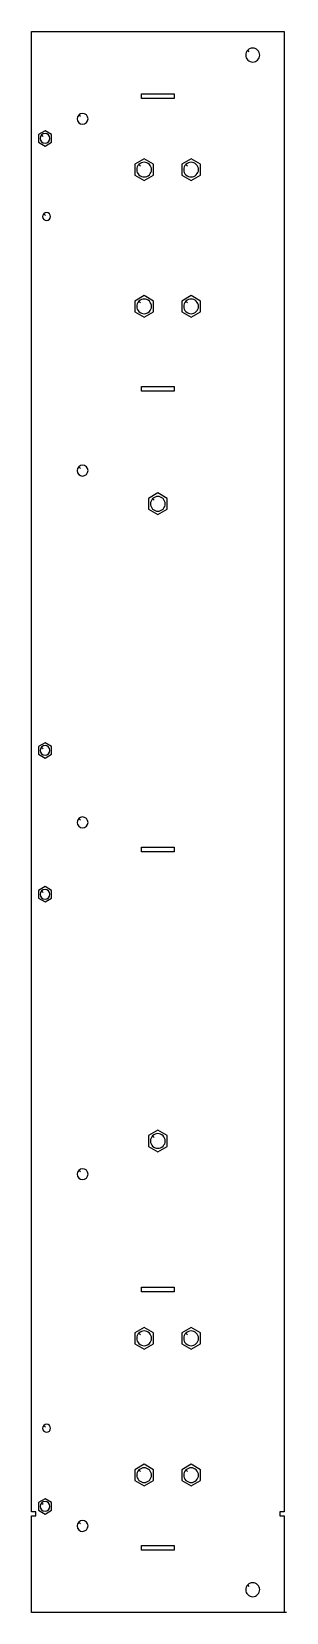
# Model space of a CAD drawing. Extents: x 1161 to 1486, y 15 to 2037.
import ezdxf

# ---------------------------------------------------------------- set-up
doc = ezdxf.new("R2010")
doc.units = 0

msp = doc.modelspace()

# ---------------------------------------------------------------- linework, layer by layer
for p, q in [((1160.95, 143.6), (1160.95, 2037.05)), ((1160.95, 2037.05), (1483.3, 2037.05)), ((1483.3, 2037.05), (1483.3, 143.6)), ((1438.97, 2011.21), (1436.88, 2013.29)), ((1301.17, 1954.5), (1301.17, 1957.45)), ((1301.17, 1957.45), (1343.07, 1957.45)), ((1301.17, 1951.55), (1301.17, 1954.5)), ((1343.07, 1951.55), (1301.17, 1951.55)), ((1343.07, 1957.45), (1343.07, 1951.55)), ((1223.14, 1928.29), (1221.05, 1930.38)), ((1178, 1910.31), (1169.5, 1905.41)), ((1169.5, 1905.41), (1169.5, 1895.59)), ((1175.67, 1902.76), (1173.58, 1904.85)), ((1186.5, 1905.41), (1178, 1910.31)), ((1186.5, 1895.59), (1186.5, 1905.41)), ((1169.5, 1895.59), (1178, 1890.69)), ((1178, 1890.69), (1186.5, 1895.59)), ((1304.62, 1874.36), (1292.62, 1867.43)), ((1292.62, 1867.43), (1292.62, 1853.57)), ((1300.03, 1865.03), (1297.94, 1867.11)), ((1316.62, 1867.43), (1304.62, 1874.36)), ((1316.62, 1853.57), (1316.62, 1867.43)), ((1364.62, 1874.36), (1352.62, 1867.43)), ((1352.62, 1867.43), (1352.62, 1853.57)), ((1360.03, 1865.03), (1357.94, 1867.11)), ((1376.62, 1867.43), (1364.62, 1874.36)), ((1376.62, 1853.57), (1376.62, 1867.43)), ((1292.62, 1853.57), (1304.62, 1846.64)), ((1304.62, 1846.64), (1316.62, 1853.57)), ((1352.62, 1853.57), (1364.62, 1846.64)), ((1364.62, 1846.64), (1376.62, 1853.57)), ((1178.48, 1801.95), (1176.39, 1804.04)), ((1304.62, 1699.36), (1292.62, 1692.43)), ((1316.62, 1692.43), (1304.62, 1699.36)), ((1364.62, 1699.36), (1352.62, 1692.43)), ((1376.62, 1692.43), (1364.62, 1699.36)), ((1292.62, 1692.43), (1292.62, 1678.57)), ((1292.62, 1678.57), (1304.62, 1671.64)), ((1300.03, 1690.03), (1297.94, 1692.11)), ((1304.62, 1671.64), (1316.62, 1678.57)), ((1316.62, 1678.57), (1316.62, 1692.43)), ((1352.62, 1692.43), (1352.62, 1678.57)), ((1352.62, 1678.57), (1364.62, 1671.64)), ((1360.03, 1690.03), (1357.94, 1692.11)), ((1364.62, 1671.64), (1376.62, 1678.57)), ((1376.62, 1678.57), (1376.62, 1692.43)), ((1301.17, 1580), (1301.17, 1582.95)), ((1301.17, 1582.95), (1343.07, 1582.95)), ((1301.17, 1577.05), (1301.17, 1580)), ((1343.07, 1582.95), (1343.07, 1577.05)), ((1343.07, 1577.05), (1301.17, 1577.05)), ((1223.14, 1478.29), (1221.05, 1480.38)), ((1322.12, 1446.86), (1310.12, 1439.93)), ((1310.12, 1439.93), (1310.12, 1426.07)), ((1317.53, 1437.53), (1315.44, 1439.61)), ((1334.12, 1439.93), (1322.12, 1446.86)), ((1334.12, 1426.07), (1334.12, 1439.93)), ((1310.12, 1426.07), (1322.12, 1419.14)), ((1322.12, 1419.14), (1334.12, 1426.07)), ((1178, 1127.31), (1169.5, 1122.41)), ((1169.5, 1122.41), (1169.5, 1112.59)), ((1169.5, 1112.59), (1178, 1107.69)), ((1175.67, 1119.76), (1173.58, 1121.85)), ((1186.5, 1122.41), (1178, 1127.31)), ((1178, 1107.69), (1186.5, 1112.59)), ((1186.5, 1112.59), (1186.5, 1122.41)), ((1223.14, 1028.29), (1221.05, 1030.38)), ((1301.17, 991), (1301.17, 993.95)), ((1301.17, 993.95), (1343.07, 993.95)), ((1301.17, 988.05), (1301.17, 991)), ((1343.07, 993.95), (1343.07, 988.05)), ((1343.07, 988.05), (1301.17, 988.05)), ((1178, 943.31), (1169.5, 938.41)), ((1169.5, 938.41), (1169.5, 928.59)), ((1175.67, 935.76), (1173.58, 937.85)), ((1186.5, 938.41), (1178, 943.31)), ((1186.5, 928.59), (1186.5, 938.41)), ((1169.5, 928.59), (1178, 923.69)), ((1178, 923.69), (1186.5, 928.59)), ((1322.12, 631.86), (1310.12, 624.93)), ((1334.12, 624.93), (1322.12, 631.86)), ((1310.12, 624.93), (1310.12, 611.07)), ((1310.12, 611.07), (1322.12, 604.14)), ((1317.53, 622.53), (1315.44, 624.61)), ((1322.12, 604.14), (1334.12, 611.07)), ((1334.12, 611.07), (1334.12, 624.93)), ((1223.14, 578.29), (1221.05, 580.38)), ((1301.17, 428), (1301.17, 430.95)), ((1301.17, 430.95), (1343.07, 430.95)), ((1301.17, 425.05), (1301.17, 428)), ((1343.07, 425.05), (1301.17, 425.05)), ((1343.07, 430.95), (1343.07, 425.05)), ((1304.62, 379.36), (1292.62, 372.43)), ((1292.62, 372.43), (1292.62, 358.57)), ((1300.03, 370.03), (1297.94, 372.11)), ((1316.62, 372.43), (1304.62, 379.36)), ((1316.62, 358.57), (1316.62, 372.43)), ((1364.62, 379.36), (1352.62, 372.43)), ((1352.62, 372.43), (1352.62, 358.57)), ((1360.03, 370.03), (1357.94, 372.11)), ((1376.62, 372.43), (1364.62, 379.36)), ((1376.62, 358.57), (1376.62, 372.43)), ((1292.62, 358.57), (1304.62, 351.64)), ((1304.62, 351.64), (1316.62, 358.57)), ((1352.62, 358.57), (1364.62, 351.64)), ((1364.62, 351.64), (1376.62, 358.57)), ((1178.48, 251.95), (1176.39, 254.04)), ((1304.62, 204.36), (1292.62, 197.43)), ((1316.62, 197.43), (1304.62, 204.36)), ((1364.62, 204.36), (1352.62, 197.43)), ((1376.62, 197.43), (1364.62, 204.36)), ((1292.62, 197.43), (1292.62, 183.57)), ((1292.62, 183.57), (1304.62, 176.64)), ((1300.03, 195.03), (1297.94, 197.11)), ((1304.62, 176.64), (1316.62, 183.57)), ((1316.62, 183.57), (1316.62, 197.43)), ((1352.62, 197.43), (1352.62, 183.57)), ((1352.62, 183.57), (1364.62, 176.64)), ((1360.03, 195.03), (1357.94, 197.11)), ((1364.62, 176.64), (1376.62, 183.57)), ((1376.62, 183.57), (1376.62, 197.43)), ((1166.15, 143.6), (1160.95, 143.6)), ((1166.15, 138.5), (1166.15, 143.6)), ((1178, 160.31), (1169.5, 155.41)), ((1169.5, 155.41), (1169.5, 145.59)), ((1169.5, 145.59), (1178, 140.69)), ((1175.67, 152.76), (1173.58, 154.85)), ((1186.5, 155.41), (1178, 160.31)), ((1178, 140.69), (1186.5, 145.59)), ((1186.5, 145.59), (1186.5, 155.41)), ((1483.3, 143.6), (1478.1, 143.6)), ((1478.1, 143.6), (1478.1, 138.5)), ((1160.95, 14.95), (1160.95, 138.5)), ((1160.95, 138.5), (1166.15, 138.5)), ((1223.14, 128.29), (1221.05, 130.38)), ((1478.1, 138.5), (1483.3, 138.5)), ((1483.3, 138.5), (1483.3, 15)), ((1301.17, 97.5), (1301.17, 100.45)), ((1301.17, 100.45), (1343.07, 100.45)), ((1301.17, 94.55), (1301.17, 97.5)), ((1343.07, 94.55), (1301.17, 94.55)), ((1343.07, 100.45), (1343.07, 94.55)), ((1438.97, 48.21), (1436.88, 50.29)), ((1483.25, 14.95), (1160.95, 14.95)), ((1486.25, 14.95), (1483.25, 14.95))]:
    msp.add_line(p, q)
for centre, radius, start, end in [((1443.25, 2007), 8.95, 135.36205, 135), ((1226, 1925.5), 6.95, 135.408, 135), ((1178, 1900.5), 6.2, 135.45731, 135), ((1304.62, 1860.5), 9.4, 135.30178, 134.95689), ((1364.62, 1860.5), 9.4, 135.30178, 134.95689), ((1180, 1800.5), 5.06, 135.56092, 135), ((1304.62, 1685.5), 9.4, 135.30178, 134.95689), ((1364.62, 1685.5), 9.4, 135.30178, 134.95689), ((1226, 1475.5), 6.95, 135.408, 135), ((1322.12, 1433), 9.4, 135.30178, 134.95689), ((1178, 1117.5), 6.2, 135.45731, 135), ((1226, 1025.5), 6.95, 135.408, 135), ((1178, 933.5), 6.2, 135.45731, 135), ((1322.12, 618), 9.4, 135.30178, 134.95689), ((1226, 575.5), 6.95, 135.408, 135), ((1304.62, 365.5), 9.4, 135.30178, 134.95689), ((1364.62, 365.5), 9.4, 135.30178, 134.95689), ((1180, 250.5), 5.06, 135.56092, 135), ((1304.62, 190.5), 9.4, 135.30178, 134.95689), ((1364.62, 190.5), 9.4, 135.30178, 134.95689), ((1178, 150.5), 6.2, 135.45731, 135), ((1226, 125.5), 6.95, 135.408, 135), ((1443.25, 44), 8.95, 135.36205, 135)]:
    msp.add_arc(centre, radius, start, end)

doc.saveas('drawing.dxf')
